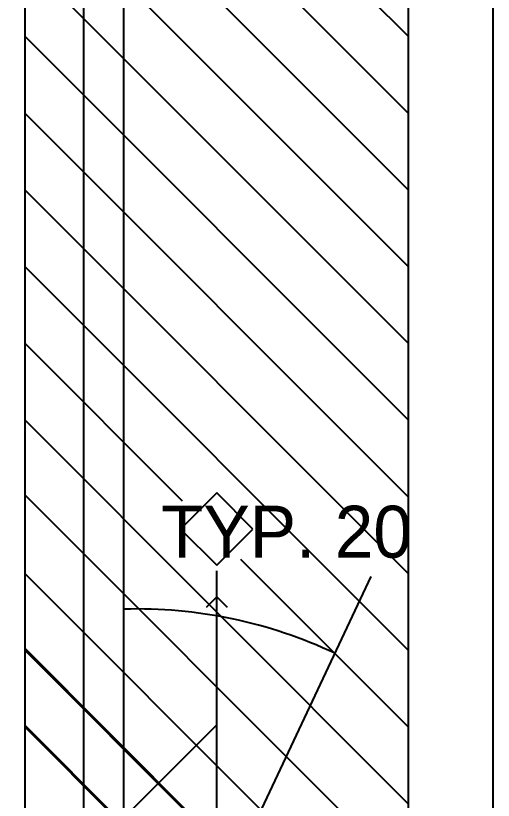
# Model space of a CAD drawing. Extents: x 28 to 300, y 18 to 330.
# Drawn here: x 250.62 to 269.3, y 97.59 to 128.26 of the extents above; entities that cross this region are included whole.
import ezdxf

# ---------------------------------------------------------------- set-up
doc = ezdxf.new("R2010")
doc.units = 0
for name, color, linetype in [('MECHANICAL10', 56, 'CONTINUOUS'), ('MECHANICAL8', 56, 'CONTINUOUS'), ('MECHANICAL9', 56, 'CONTINUOUS')]:
    doc.layers.add(name, color=color, linetype=linetype)

msp = doc.modelspace()

# ---------------------------------------------------------------- linework, layer by layer
at = {"layer": 'MECHANICAL10'}
msp.add_line((269.3, 79.444), (269.3, 330.444), dxfattribs=at)
at = {"layer": 'MECHANICAL8'}
for p, q in [((253.277, 85.8), (253.277, 195.55)), ((254.852, 85.8), (254.852, 195.55)), ((255.352, 86.862), (264.516, 106.337))]:
    msp.add_line(p, q, dxfattribs=at)
msp.add_arc((255.352, 86.862), 18.207, 64.7989, 91.5737, dxfattribs=at)
at = {"layer": 'MECHANICAL9'}
for p, q in [((265.984, 83.194), (265.984, 327.118)), ((250.984, 83.194), (250.984, 244.444)), ((250.984, 142.444), (265.984, 127.444)), ((250.984, 139.444), (265.984, 124.444)), ((250.984, 136.444), (265.984, 121.444)), ((250.984, 133.444), (265.984, 118.444)), ((250.984, 130.444), (265.984, 115.444)), ((250.984, 127.444), (265.984, 112.444)), ((250.984, 124.444), (265.984, 109.444)), ((250.984, 121.444), (265.984, 106.444)), ((250.984, 118.444), (265.984, 103.444)), ((250.984, 115.444), (257.128, 109.3)), ((250.984, 112.444), (265.984, 97.444)), ((250.984, 109.519), (265.984, 94.519)), ((258.484, 109.608), (257.07, 108.194)), ((259.898, 108.194), (258.484, 109.608)), ((257.07, 108.194), (258.484, 106.779)), ((258.484, 106.779), (259.898, 108.194)), ((259.414, 107.014), (265.984, 100.444)), ((250.984, 106.444), (265.984, 91.444)), ((250.984, 106.444), (265.984, 91.444)), ((258.484, 82.194), (258.484, 106.562)), ((258.084, 105.144), (258.484, 105.544)), ((258.484, 105.475), (258.484, 105.544)), ((258.484, 105.544), (258.884, 105.144)), ((258.484, 100.544), (258.484, 105.544)), ((258.818, 105.209), (258.884, 105.144)), ((250.984, 103.519), (265.984, 88.519)), ((250.984, 103.444), (265.984, 88.444)), ((244.487, 86.547), (258.484, 100.544)), ((250.984, 100.519), (257.163, 94.34)), ((250.984, 100.444), (265.984, 85.444))]:
    msp.add_line(p, q, dxfattribs=at)

# ---------------------------------------------------------------- texts
at = {"layer": 'MECHANICAL8'}
msp.add_text('TYP. 20', height=2.032, dxfattribs=at).set_placement((256.301, 107.073))

doc.saveas('drawing.dxf')
